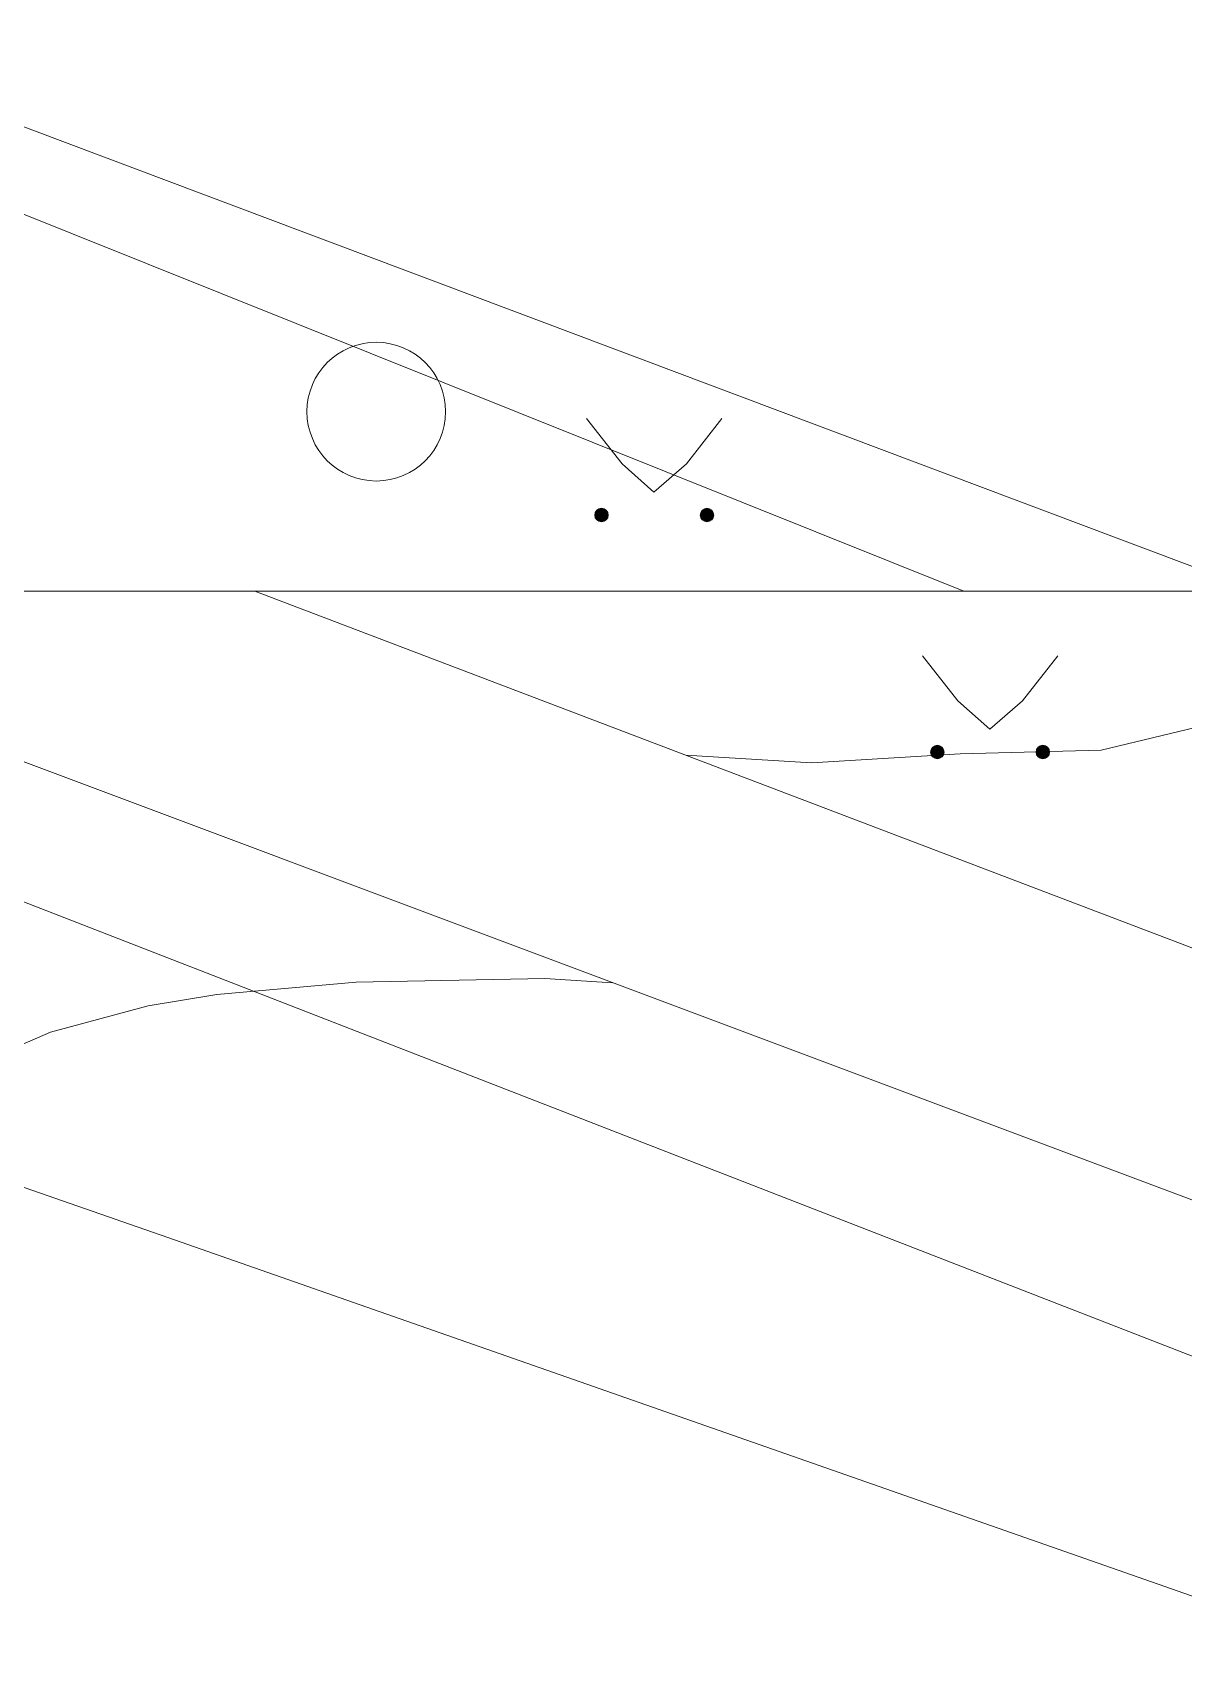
# Model space of a CAD drawing. Extents: x 1000 to 4000, y -5000 to -1000.
# Drawn here: x 1636.44 to 1653.03, y -4015.38 to -3991.95 of the extents above; entities that cross this region are included whole.
import ezdxf

# ---------------------------------------------------------------- set-up
doc = ezdxf.new("R2010")
doc.units = 0
doc.header["$MEASUREMENT"] = 0
for name, color, linetype in [('1', 7, 'CONTINUOUS'), ('24', 7, 'CONTINUOUS'), ('37', 7, 'CONTINUOUS'), ('СЛОЙ_11', 7, 'CONTINUOUS'), ('СЛОЙ_24', 7, 'CONTINUOUS'), ('СЛОЙ_3', 7, 'CONTINUOUS'), ('СЛОЙ_37', 7, 'CONTINUOUS'), ('СЛОЙ_41', 7, 'CONTINUOUS'), ('СЛОЙ_50', 7, 'CONTINUOUS')]:
    doc.layers.add(name, color=color, linetype=linetype)

msp = doc.modelspace()

# ---------------------------------------------------------------- linework, layer by layer
at = {"layer": '1', "color": 253, "linetype": 'Continuous', "lineweight": 0}
msp.add_line((1000, -4000), (2000, -4000), dxfattribs=at)
msp.add_line((1000, -4000), (2000, -4000), dxfattribs=at)
at = {"layer": '24', "color": 253, "linetype": 'Continuous', "lineweight": 0}
msp.add_line((1629.472, -3990.731), (1654.092, -4000), dxfattribs=at)
at = {"layer": '37', "color": 253, "linetype": 'Continuous', "lineweight": 0}
msp.add_line((1618.346, -3987.369), (1649.862, -4000), dxfattribs=at)
at = {"layer": 'СЛОЙ_11', "color": 253, "linetype": 'Continuous', "lineweight": 0}
msp.add_lwpolyline([(1634.694, -4008.038), (1638.386, -4009.323), (1688.385, -4026.824), (1687.502, -4039.027), (1665.994, -4058.375), (1650.103, -4073.067), (1648.177, -4075.556), (1636.701, -4094.02), (1627.07, -4088.481)], dxfattribs=at)
at = {"layer": 'СЛОЙ_24', "color": 253, "linetype": 'Continuous', "lineweight": 0}
for points in [[(1635.336, -4002.097), (1653.956, -4009.082), (1665.442, -4012.312)], [(1632.447, -4002.98), (1655.159, -4011.811), (1672.173, -4016.628), (1691.194, -4025.539)]]:
    msp.add_lwpolyline(points, dxfattribs=at)
at = {"layer": 'СЛОЙ_3', "color": 253, "linetype": 'Continuous', "lineweight": 0}
msp.add_circle((1641.392, -3997.413), 1, dxfattribs=at)
at = {"layer": 'СЛОЙ_37', "color": 253, "linetype": 'Continuous', "lineweight": 0}
msp.add_lwpolyline([(1639.639, -4000), (1660.536, -4007.958), (1665.442, -4012.312)], dxfattribs=at)
at = {"layer": 'СЛОЙ_41', "color": 253, "linetype": 'Continuous', "lineweight": 0}
for p, q in [((1644.425, -3997.514), (1644.935, -3998.164)), ((1646.375, -3997.514), (1645.865, -3998.164)), ((1644.935, -3998.164), (1645.395, -3998.574)), ((1645.865, -3998.164), (1645.395, -3998.574)), ((1649.267, -4000.933), (1649.777, -4001.583)), ((1651.217, -4000.933), (1650.707, -4001.583)), ((1649.777, -4001.583), (1650.237, -4001.993)), ((1650.707, -4001.583), (1650.237, -4001.993))]:
    msp.add_line(p, q, dxfattribs=at)
for centre in [(1644.639, -3998.904), (1646.16, -3998.904), (1649.481, -4002.321), (1651.002, -4002.321)]:
    msp.add_circle(centre, 0.0976, dxfattribs=at)
for points in [[(1644.543, -3998.923), (1644.541, -3998.904), (1644.543, -3998.884)], [(1644.549, -3998.941), (1644.543, -3998.884), (1644.549, -3998.866)], [(1644.543, -3998.923), (1644.543, -3998.884), (1644.549, -3998.941)], [(1644.558, -3998.958), (1644.549, -3998.866), (1644.558, -3998.849)], [(1644.549, -3998.941), (1644.549, -3998.866), (1644.558, -3998.958)], [(1644.57, -3998.973), (1644.558, -3998.849), (1644.57, -3998.835)], [(1644.558, -3998.958), (1644.558, -3998.849), (1644.57, -3998.973)], [(1644.585, -3998.985), (1644.57, -3998.835), (1644.585, -3998.822)], [(1644.57, -3998.973), (1644.57, -3998.835), (1644.585, -3998.985)], [(1644.602, -3998.994), (1644.585, -3998.822), (1644.602, -3998.813)], [(1644.585, -3998.985), (1644.585, -3998.822), (1644.602, -3998.994)], [(1644.62, -3998.999), (1644.602, -3998.813), (1644.62, -3998.808)], [(1644.602, -3998.994), (1644.602, -3998.813), (1644.62, -3998.999)], [(1644.639, -3999.001), (1644.62, -3998.808), (1644.639, -3998.806)], [(1644.62, -3998.999), (1644.62, -3998.808), (1644.639, -3999.001)], [(1646.064, -3998.923), (1646.062, -3998.904), (1646.064, -3998.884)], [(1646.07, -3998.941), (1646.064, -3998.884), (1646.07, -3998.866)], [(1646.064, -3998.923), (1646.064, -3998.884), (1646.07, -3998.941)], [(1646.079, -3998.958), (1646.07, -3998.866), (1646.079, -3998.849)], [(1646.07, -3998.941), (1646.07, -3998.866), (1646.079, -3998.958)], [(1646.091, -3998.973), (1646.079, -3998.849), (1646.091, -3998.835)], [(1646.079, -3998.958), (1646.079, -3998.849), (1646.091, -3998.973)], [(1646.106, -3998.985), (1646.091, -3998.835), (1646.106, -3998.822)], [(1646.091, -3998.973), (1646.091, -3998.835), (1646.106, -3998.985)], [(1646.123, -3998.994), (1646.106, -3998.822), (1646.123, -3998.813)], [(1646.106, -3998.985), (1646.106, -3998.822), (1646.123, -3998.994)], [(1646.141, -3998.999), (1646.123, -3998.813), (1646.141, -3998.808)], [(1646.123, -3998.994), (1646.123, -3998.813), (1646.141, -3998.999)], [(1646.16, -3999.001), (1646.141, -3998.808), (1646.16, -3998.806)], [(1646.141, -3998.999), (1646.141, -3998.808), (1646.16, -3999.001)], [(1649.385, -4002.34), (1649.383, -4002.321), (1649.385, -4002.302)], [(1649.39, -4002.358), (1649.385, -4002.302), (1649.39, -4002.284)], [(1649.385, -4002.34), (1649.385, -4002.302), (1649.39, -4002.358)], [(1649.399, -4002.375), (1649.39, -4002.284), (1649.399, -4002.267)], [(1649.39, -4002.358), (1649.39, -4002.284), (1649.399, -4002.375)], [(1649.412, -4002.39), (1649.399, -4002.267), (1649.412, -4002.252)], [(1649.399, -4002.375), (1649.399, -4002.267), (1649.412, -4002.39)], [(1649.426, -4002.402), (1649.412, -4002.252), (1649.426, -4002.24)], [(1649.412, -4002.39), (1649.412, -4002.252), (1649.426, -4002.402)], [(1649.443, -4002.411), (1649.426, -4002.24), (1649.443, -4002.231)], [(1649.426, -4002.402), (1649.426, -4002.24), (1649.443, -4002.411)], [(1649.462, -4002.417), (1649.443, -4002.231), (1649.462, -4002.225)], [(1649.443, -4002.411), (1649.443, -4002.231), (1649.462, -4002.417)], [(1649.481, -4002.419), (1649.462, -4002.225), (1649.481, -4002.223)], [(1649.462, -4002.417), (1649.462, -4002.225), (1649.481, -4002.419)], [(1650.906, -4002.34), (1650.904, -4002.321), (1650.906, -4002.302)], [(1650.911, -4002.358), (1650.906, -4002.302), (1650.911, -4002.284)], [(1650.906, -4002.34), (1650.906, -4002.302), (1650.911, -4002.358)], [(1650.92, -4002.375), (1650.911, -4002.284), (1650.92, -4002.267)], [(1650.911, -4002.358), (1650.911, -4002.284), (1650.92, -4002.375)], [(1650.933, -4002.39), (1650.92, -4002.267), (1650.933, -4002.252)], [(1650.92, -4002.375), (1650.92, -4002.267), (1650.933, -4002.39)], [(1650.947, -4002.402), (1650.933, -4002.252), (1650.947, -4002.24)], [(1650.933, -4002.39), (1650.933, -4002.252), (1650.947, -4002.402)], [(1650.964, -4002.411), (1650.947, -4002.24), (1650.964, -4002.231)], [(1650.947, -4002.402), (1650.947, -4002.24), (1650.964, -4002.411)], [(1650.983, -4002.417), (1650.964, -4002.231), (1650.983, -4002.225)], [(1650.964, -4002.411), (1650.964, -4002.231), (1650.983, -4002.417)], [(1651.002, -4002.419), (1650.983, -4002.225), (1651.002, -4002.223)], [(1650.983, -4002.417), (1650.983, -4002.225), (1651.002, -4002.419)]]:
    msp.add_solid(points, dxfattribs=at)
at = {"layer": 'СЛОЙ_41', "color": 253, "linetype": 'Continuous', "lineweight": 0, "extrusion": (0, 0, -1)}
for points in [[(-1644.639, -3999.001), (-1644.639, -3998.806), (-1644.658, -3998.999)], [(-1644.658, -3998.999), (-1644.639, -3998.806), (-1644.658, -3998.808)], [(-1644.658, -3998.999), (-1644.658, -3998.808), (-1644.676, -3998.994)], [(-1644.676, -3998.994), (-1644.658, -3998.808), (-1644.676, -3998.813)], [(-1644.676, -3998.994), (-1644.676, -3998.813), (-1644.693, -3998.985)], [(-1644.693, -3998.985), (-1644.676, -3998.813), (-1644.693, -3998.822)], [(-1644.693, -3998.985), (-1644.693, -3998.822), (-1644.708, -3998.973)], [(-1644.708, -3998.973), (-1644.693, -3998.822), (-1644.708, -3998.835)], [(-1644.708, -3998.973), (-1644.708, -3998.835), (-1644.72, -3998.958)], [(-1644.72, -3998.958), (-1644.708, -3998.835), (-1644.72, -3998.849)], [(-1644.72, -3998.958), (-1644.72, -3998.849), (-1644.729, -3998.941)], [(-1644.729, -3998.941), (-1644.72, -3998.849), (-1644.729, -3998.866)], [(-1644.729, -3998.941), (-1644.729, -3998.866), (-1644.735, -3998.923)], [(-1644.735, -3998.923), (-1644.729, -3998.866), (-1644.735, -3998.884)], [(-1644.735, -3998.923), (-1644.735, -3998.884), (-1644.737, -3998.904)], [(-1646.16, -3999.001), (-1646.16, -3998.806), (-1646.179, -3998.999)], [(-1646.179, -3998.999), (-1646.16, -3998.806), (-1646.179, -3998.808)], [(-1646.179, -3998.999), (-1646.179, -3998.808), (-1646.197, -3998.994)], [(-1646.197, -3998.994), (-1646.179, -3998.808), (-1646.197, -3998.813)], [(-1646.197, -3998.994), (-1646.197, -3998.813), (-1646.214, -3998.985)], [(-1646.214, -3998.985), (-1646.197, -3998.813), (-1646.214, -3998.822)], [(-1646.214, -3998.985), (-1646.214, -3998.822), (-1646.229, -3998.973)], [(-1646.229, -3998.973), (-1646.214, -3998.822), (-1646.229, -3998.835)], [(-1646.229, -3998.973), (-1646.229, -3998.835), (-1646.241, -3998.958)], [(-1646.241, -3998.958), (-1646.229, -3998.835), (-1646.241, -3998.849)], [(-1646.241, -3998.958), (-1646.241, -3998.849), (-1646.25, -3998.941)], [(-1646.25, -3998.941), (-1646.241, -3998.849), (-1646.25, -3998.866)], [(-1646.25, -3998.941), (-1646.25, -3998.866), (-1646.256, -3998.923)], [(-1646.256, -3998.923), (-1646.25, -3998.866), (-1646.256, -3998.884)], [(-1646.256, -3998.923), (-1646.256, -3998.884), (-1646.258, -3998.904)], [(-1649.481, -4002.419), (-1649.481, -4002.223), (-1649.5, -4002.417)], [(-1649.5, -4002.417), (-1649.481, -4002.223), (-1649.5, -4002.225)], [(-1649.5, -4002.417), (-1649.5, -4002.225), (-1649.518, -4002.411)], [(-1649.518, -4002.411), (-1649.5, -4002.225), (-1649.518, -4002.231)], [(-1649.518, -4002.411), (-1649.518, -4002.231), (-1649.535, -4002.402)], [(-1649.535, -4002.402), (-1649.518, -4002.231), (-1649.535, -4002.24)], [(-1649.535, -4002.402), (-1649.535, -4002.24), (-1649.55, -4002.39)], [(-1649.55, -4002.39), (-1649.535, -4002.24), (-1649.55, -4002.252)], [(-1649.55, -4002.39), (-1649.55, -4002.252), (-1649.562, -4002.375)], [(-1649.562, -4002.375), (-1649.55, -4002.252), (-1649.562, -4002.267)], [(-1649.562, -4002.375), (-1649.562, -4002.267), (-1649.571, -4002.358)], [(-1649.571, -4002.358), (-1649.562, -4002.267), (-1649.571, -4002.284)], [(-1649.571, -4002.358), (-1649.571, -4002.284), (-1649.576, -4002.34)], [(-1649.576, -4002.34), (-1649.571, -4002.284), (-1649.576, -4002.302)], [(-1649.576, -4002.34), (-1649.576, -4002.302), (-1649.578, -4002.321)], [(-1651.002, -4002.419), (-1651.002, -4002.223), (-1651.021, -4002.417)], [(-1651.021, -4002.417), (-1651.002, -4002.223), (-1651.021, -4002.225)], [(-1651.021, -4002.417), (-1651.021, -4002.225), (-1651.039, -4002.411)], [(-1651.039, -4002.411), (-1651.021, -4002.225), (-1651.039, -4002.231)], [(-1651.039, -4002.411), (-1651.039, -4002.231), (-1651.056, -4002.402)], [(-1651.056, -4002.402), (-1651.039, -4002.231), (-1651.056, -4002.24)], [(-1651.056, -4002.402), (-1651.056, -4002.24), (-1651.071, -4002.39)], [(-1651.071, -4002.39), (-1651.056, -4002.24), (-1651.071, -4002.252)], [(-1651.071, -4002.39), (-1651.071, -4002.252), (-1651.083, -4002.375)], [(-1651.083, -4002.375), (-1651.071, -4002.252), (-1651.083, -4002.267)], [(-1651.083, -4002.375), (-1651.083, -4002.267), (-1651.092, -4002.358)], [(-1651.092, -4002.358), (-1651.083, -4002.267), (-1651.092, -4002.284)], [(-1651.092, -4002.358), (-1651.092, -4002.284), (-1651.097, -4002.34)], [(-1651.097, -4002.34), (-1651.092, -4002.284), (-1651.097, -4002.302)], [(-1651.097, -4002.34), (-1651.097, -4002.302), (-1651.099, -4002.321)]]:
    msp.add_solid(points, dxfattribs=at)
at = {"layer": 'СЛОЙ_50', "color": 253, "linetype": 'Continuous', "lineweight": 0}
for points in [[(1658.507, -4000), (1656.352, -4001.046), (1654.062, -4001.761), (1651.845, -4002.292), (1649.812, -4002.348), (1647.669, -4002.475), (1645.856, -4002.367)], [(1632.009, -4016.956), (1632.415, -4013.807), (1632.805, -4011.608), (1633.076, -4010.553), (1633.629, -4009.095), (1634.124, -4008.242), (1634.416, -4007.86), (1634.916, -4007.352), (1635.451, -4006.956), (1635.842, -4006.73), (1636.694, -4006.36), (1638.102, -4005.979), (1639.095, -4005.817), (1641.104, -4005.64), (1643.82, -4005.588), (1644.8, -4005.647)]]:
    msp.add_lwpolyline(points, dxfattribs=at)

doc.saveas('drawing.dxf')
